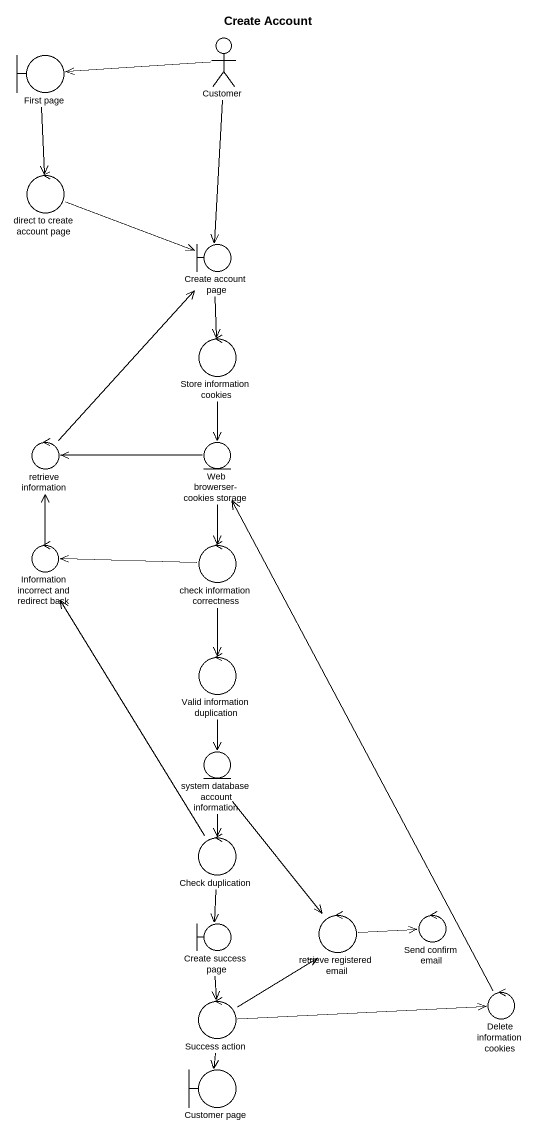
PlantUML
@startuml
title Create Account
boundary "First page" as First_page
actor Customer
control "direct to create account page" as direct_to_create_account
boundary "Create account page" as Create_account_page
control "Store information cookies" as Store_information_cookies
control "retrieve information" as retrieve_information
entity "Web browerser-cookies storage" as Web_browerser_cookies
control "Information incorrect and redirect back" as Information_incorrect_and
control "check information correctness" as check_information
control "Valid information duplication" as Valid_information
entity "system database account information" as system_database_account
control "Check duplication" as Check_duplication
control "retrieve registered email" as retrieve_registered_email
control "Send confirm email" as Send_confirm_email
boundary "Create success page" as Create_success_page
control "Delete information cookies" as Delete_information_cookies
control "Success action" as Success_action
boundary "Customer page" as Customer_page
First_page --> direct_to_create_account
Customer -left-> First_page
Customer --> Create_account_page
direct_to_create_account -right-> Create_account_page
Create_account_page --> Store_information_cookies
Store_information_cookies --> Web_browerser_cookies
retrieve_information -up-> Create_account_page
Web_browerser_cookies -left-> retrieve_information
Web_browerser_cookies --> check_information
Information_incorrect_and -up-> retrieve_information
check_information -left-> Information_incorrect_and
check_information --> Valid_information
Valid_information --> system_database_account
system_database_account --> Check_duplication
system_database_account --> retrieve_registered_email
Check_duplication -up-> Information_incorrect_and
Check_duplication --> Create_success_page
retrieve_registered_email -right-> Send_confirm_email
Create_success_page --> Success_action
Delete_information_cookies -up-> Web_browerser_cookies
Success_action -up-> retrieve_registered_email
Success_action -right-> Delete_information_cookies
Success_action --> Customer_page
@enduml
